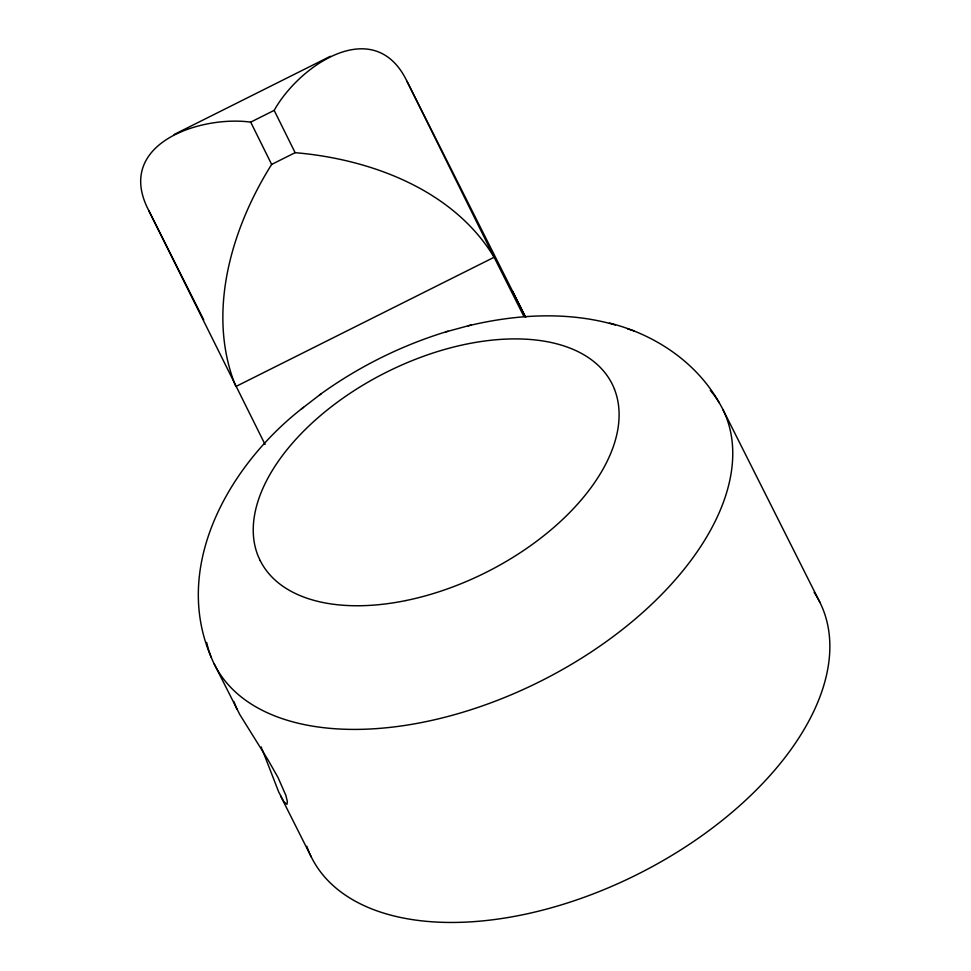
<?xml version="1.0" encoding="UTF-8"?>
<svg xmlns="http://www.w3.org/2000/svg" width="971" height="971" viewBox="0 0 971 971"><rect width="100%" height="100%" fill="white"/><g stroke="black" fill="none" stroke-linecap="round" stroke-linejoin="round"><path stroke-width="1.46" d="M523.976 316.595L494.13 257.254C453.348 189.77 370.546 159.05 295.123 152.678L271.649 164.427C231.499 228.306 206.41 312.504 235.407 385.511M265.059 444.475L148.296 209.627C114.675 143.708 200.281 115.27 250.7 122.128L274.174 110.378C299.274 65.348 374.575 13.8 407.019 81.37L525.712 317.359M303.51 407.335L301.374 408.997C229.374 465.425 171.551 565.85 211.265 657.379M319.532 395.027L321.146 393.765C359.039 366.528 401.351 345.542 445.956 331.827L448.056 331.245M301.374 408.997L321.146 393.765M174.112 134.496L330.358 56.306M235.892 386.494L494.13 257.254L407.019 81.37M468.216 325.819C516.159 314.288 567.525 311.193 615.347 324.957M445.956 331.827L470.971 325.054M609.436 323.076C654.551 334.267 696.377 362.062 719.414 403.074M627.533 328.829L633.82 330.82M722.861 409.398L819.949 602.445M525.105 316.425L512.3 290.96L524.983 316.582M148.781 210.61L203.716 319.835M214.215 663.958L239.898 714.717L268.069 759.965L278.034 777.553L285.802 795.225L287.38 801.585L286.967 804.34L283.848 801.73L278.641 791.814L262.304 749.697M280.558 795.88L311.303 857.005M274.174 110.378L295.123 152.678M250.7 122.128L271.649 164.427M236.863 709L233.841 701.487M260.094 560.449L257.873 555.424A196.712 111.701 -26.7 0 1 255.786 509.156A197.768 112.308 -26.7 0 1 268.591 476.882A196.749 111.726 -26.7 0 1 395.258 367.96A197.72 112.272 -26.7 0 1 439.802 350.871A195.511 111.022 -26.7 0 1 466.59 344.086A196.882 111.799 -26.7 0 1 614.485 389.225M261.26 746.99L261.782 748.338M814.135 592.371A284.394 161.489 -26.7 0 1 637.304 874.446A284.394 161.489 -26.7 0 1 306.812 846.275M710.287 390.366A284.394 161.489 -26.7 0 1 540.204 681.399A284.394 161.489 -26.7 0 1 206.665 642.401M405.793 600.576A196.882 111.799 -26.7 0 1 260.167 560.473M405.744 600.576A195.487 111.01 -26.7 0 0 432.544 593.791A197.72 112.272 -26.7 0 0 477.089 576.725A196.882 111.799 -26.7 0 0 616.585 435.494A195.511 111.022 -26.7 0 0 619.061 417.093A197.72 112.272 -26.7 0 0 614.461 389.237"/></g></svg>
